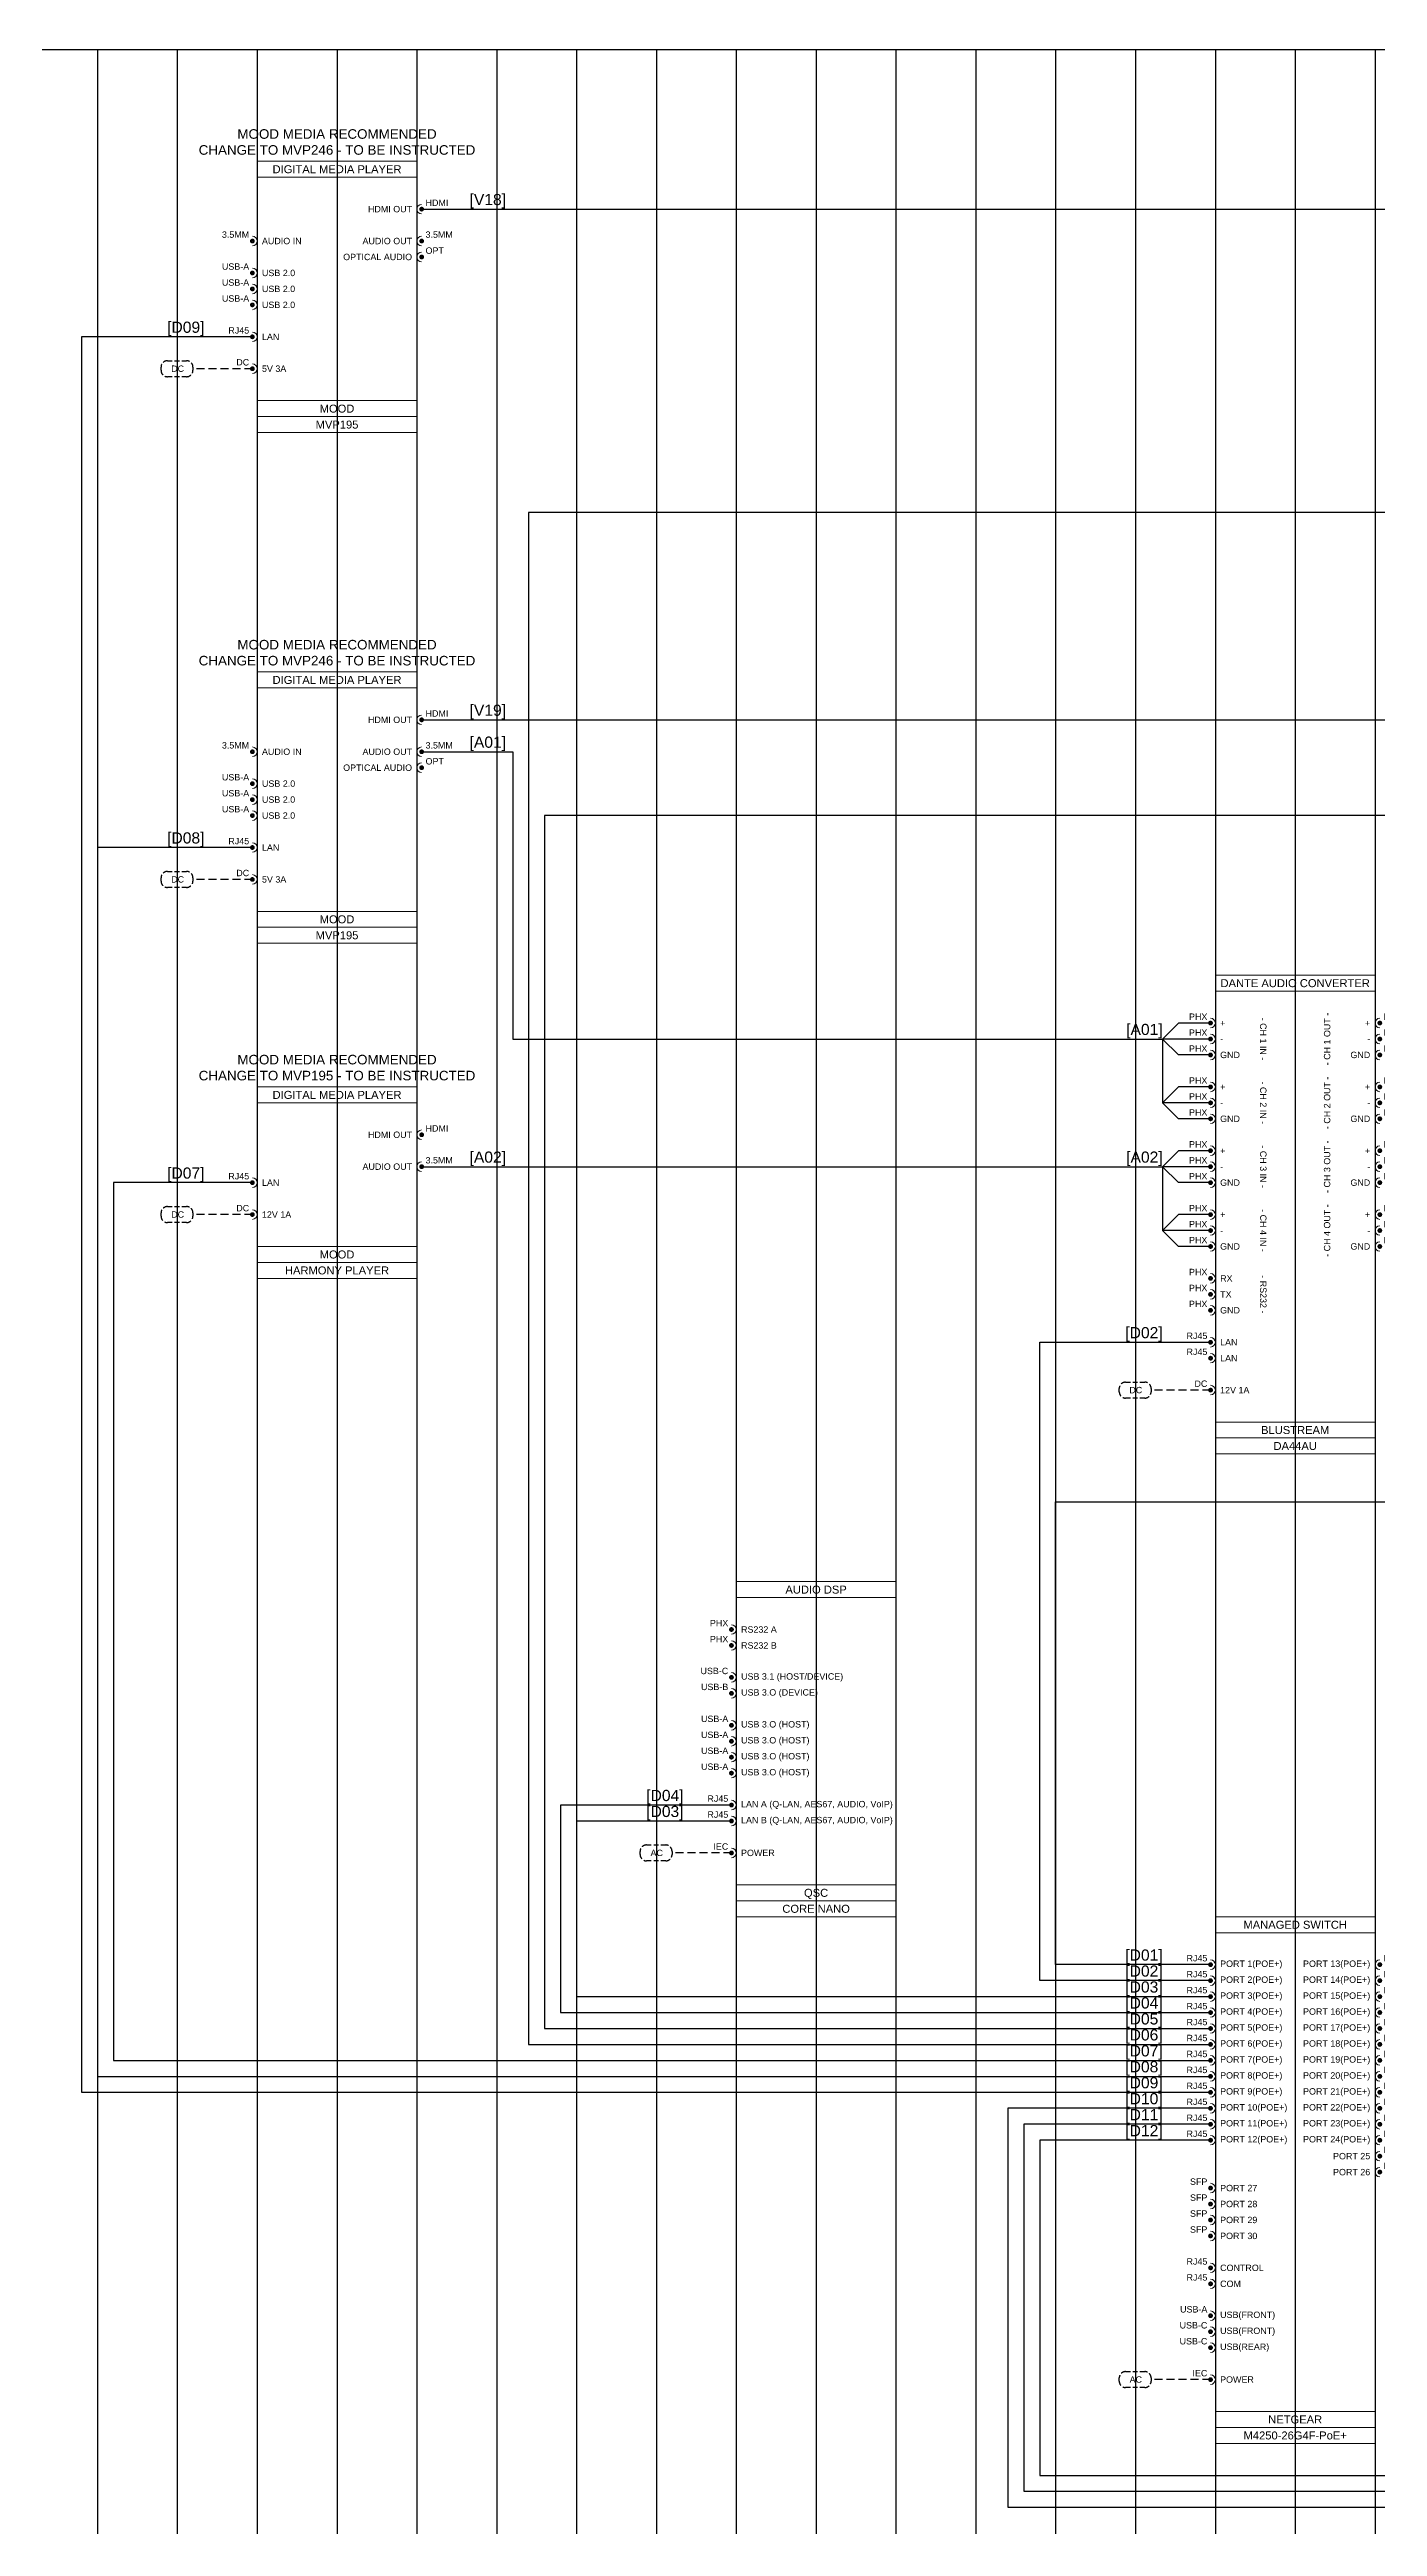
# Model space of a CAD drawing. Header units: millimetres. Extents: x -71336 to -35435, y -26189 to 22712.
# Drawn here: x -48435 to -48019, y -20617 to -19841 of the extents above; entities that cross this region are included whole.
import ezdxf
from ezdxf.enums import TextEntityAlignment as Align
from ezdxf.lldxf.tags import DXFTag

# ---------------------------------------------------------------- set-up
doc = ezdxf.new("R2010")
doc.units = ezdxf.units.MM
doc.linetypes.add('DASHED', pattern=[0.75, 0.5, -0.25])
for name, color, linetype in [('SC - 3 Core Flex', 7, 'DASHED'), ('SC - Cat - Green - Data', 84, 'Continuous'), ('SC - Cat - Green - Data - DANTE', 84, 'DANTE'), ('SC - Cat - Green - Data - DS', 84, 'DS'), ('SC - HDMI', 192, 'Continuous'), ('SC - Starquad', 4, 'Continuous'), ('SC - Text', 7, 'Continuous'), ('Text', 7, 'Continuous')]:
    doc.layers.add(name, color=color, linetype=linetype)
doc.layers.add('SC - Equipment', color=7, linetype='Continuous', lineweight=13)
doc.layers.add('SC - Xlines', color=252, linetype='Continuous', plot=False)
doc.styles.add('ARIAL', font='arial.ttf')
doc.styles.get("Standard").update_dxf_attribs({"font": 'arial.ttf', "height": 35})
tags = doc.linetypes.add('DANTE', pattern='A,3.745209,-0.071128,["DANTE",ARIAL,S=0.5,R=0,X=0,Y=-0.25],-2.454793,3.728871', length=10.000001).pattern_tags.tags
tags[6] = DXFTag(74, 10)
tags = doc.linetypes.add('DS', pattern='A,1.939444,-0.075392,["DS",ARIAL,S=0.5,R=0,X=0,Y=-0.25],-1.06308,1.922084', length=5).pattern_tags.tags
tags[6] = DXFTag(74, 10)

# ---------------------------------------------------------------- blocks, each defined once
blk = doc.blocks.new('QSC CORE NANO - SCHEMATIC')
at = {"layer": 'SC - Equipment'}
for p, q in [((-25, 0), (25, 0)), ((-25, -105), (-25, 0)), ((25, 0), (25, -105)), ((25, -5), (-25, -5)), ((25, -95), (-25, -95)), ((25, -95), (-25, -95)), ((25, -100), (-25, -100)), ((25, -100), (-25, -100)), ((25, -100), (-25, -100)), ((25, -105), (-25, -105))]:
    blk.add_line(p, q, dxfattribs=at)
at = {"layer": 'SC - Equipment', "const_width": 0.7}
for points in [[(-26.1, -15, 1), (-26.9, -15, 1)], [(-26.1, -20, 1), (-26.9, -20, 1)], [(-26.1, -30, 1), (-26.9, -30, 1)], [(-26.1, -35, 1), (-26.9, -35, 1)], [(-26.1, -45, 1), (-26.9, -45, 1)], [(-26.1, -50, 1), (-26.9, -50, 1)], [(-26.1, -55, 1), (-26.9, -55, 1)], [(-26.1, -60, 1), (-26.9, -60, 1)], [(-26.1, -70, 1), (-26.9, -70, 1)], [(-26.1, -75, 1), (-26.9, -75, 1)], [(-26.1, -85, 1), (-26.9, -85, 1)]]:
    blk.add_lwpolyline(points, format="xyb", close=True, dxfattribs=at)
at = {"layer": 'SC - Equipment'}
for centre in [(-26.5, -15), (-26.5, -20), (-26.5, -30), (-26.5, -35), (-26.5, -45), (-26.5, -50), (-26.5, -55), (-26.5, -60), (-26.5, -70), (-26.5, -75), (-26.5, -85)]:
    blk.add_arc(centre, 1.5, 270, 90, dxfattribs=at)
at = {"ltscale": 5}
for tag, p in [('DESCRIPTION', (0, -2.5)), ('MAKE', (0, -97.5)), ('MODEL', (0, -102.5))]:
    blk.add_attdef(tag, text='', height=2.5, dxfattribs=at).set_placement(p, align=Align.MIDDLE_CENTER)
at = {"ltscale": 5, "flags": 1}
for tag, p in [('ROOM_TYPE', (45, -5)), ('LOCATION', (45, -10)), ('RACK_EQUIPMENT_(Y/N)', (45, -15)), ('IP_(Y/N)', (45, -30)), ('AMP(@240V)', (45, -40)), ('POE(WATT)', (45, -35)), ('WATT', (45, -45)), ('WEIGHT(KG)', (45, -55)), ('BTU/H', (45, -50)), ('TRANSFORMER_TAPS', (45, -60))]:
    blk.add_attdef(tag, p, '', height=2.5, dxfattribs=at)
blk.add_attdef('BRACKET', text='', height=2.5, dxfattribs=at).set_placement((0, -92.5), align=Align.MIDDLE_CENTER)
at = {"layer": 'SC - Equipment', "ltscale": 5, "char_height": 2}
for s, insert, width, attachment_point in [('PHX', (-27.5, -13), 5.7736, 6), ('RS232 A', (-23.5, -15), 23.5, 4), ('PHX', (-27.5, -18), 5.7736, 6), ('RS232 B', (-23.5, -20), 23.5, 4), ('USB-C', (-27.5, -28), 5.7736, 6), ('USB 3.1 (HOST/DEVICE)', (-23.5, -30), 32.2205, 4), ('USB-B', (-27.5, -33), 5.7736, 6), ('USB 3.O (DEVICE)', (-23.5, -35), 32.2205, 4), ('USB-A', (-27.5, -43), 5.7736, 6), ('USB 3.O (HOST)', (-23.5, -45), 32.2205, 4), ('USB-A', (-27.5, -48), 5.7736, 6), ('USB-A', (-27.5, -53), 5.7736, 6), ('USB 3.O (HOST)', (-23.5, -50), 32.2205, 4), ('USB 3.O (HOST)', (-23.5, -55), 32.2205, 4), ('USB-A', (-27.5, -58), 5.7736, 6), ('USB 3.O (HOST)', (-23.5, -60), 32.2205, 4), ('RJ45', (-27.5, -68), 5.7736, 6), ('LAN A (Q-LAN, AES67, AUDIO, VoIP)', (-23.5, -70), 47.6216, 4), ('RJ45', (-27.5, -73), 5.7736, 6), ('LAN B (Q-LAN, AES67, AUDIO, VoIP)', (-23.5, -75), 58.4393, 4), ('IEC', (-27.5, -83), 5.7736, 6), ('POWER', (-23.5, -85), 23.5, 4)]:
    blk.add_mtext(s, dxfattribs=dict(at, insert=insert, width=width, attachment_point=attachment_point))
blk = doc.blocks.new('NETGEAR GSM4230P - SCHEMATIC')
at = {"layer": 'SC - Equipment'}
for p, q in [((-25, 0), (25, 0)), ((-25, -165), (-25, 0)), ((25, 0), (25, -165)), ((25, -5), (-25, -5)), ((25, -155), (-25, -155)), ((25, -155), (-25, -155)), ((25, -160), (-25, -160)), ((25, -160), (-25, -160)), ((25, -160), (-25, -160)), ((25, -165), (-25, -165))]:
    blk.add_line(p, q, dxfattribs=at)
at = {"layer": 'SC - Equipment', "const_width": 0.7}
for points in [[(-26.1, -15, 1), (-26.9, -15, 1)], [(26.1, -15, -1), (26.9, -15, -1)], [(-26.1, -20, 1), (-26.9, -20, 1)], [(26.1, -20, -1), (26.9, -20, -1)], [(-26.1, -25, 1), (-26.9, -25, 1)], [(-26.1, -30, 1), (-26.9, -30, 1)], [(26.1, -25, -1), (26.9, -25, -1)], [(26.1, -30, -1), (26.9, -30, -1)], [(-26.1, -35, 1), (-26.9, -35, 1)], [(26.1, -35, -1), (26.9, -35, -1)], [(-26.1, -40, 1), (-26.9, -40, 1)], [(-26.1, -45, 1), (-26.9, -45, 1)], [(26.1, -40, -1), (26.9, -40, -1)], [(26.1, -45, -1), (26.9, -45, -1)], [(-26.1, -50, 1), (-26.9, -50, 1)], [(-26.1, -55, 1), (-26.9, -55, 1)], [(26.1, -50, -1), (26.9, -50, -1)], [(26.1, -55, -1), (26.9, -55, -1)], [(-26.1, -60, 1), (-26.9, -60, 1)], [(26.1, -60, -1), (26.9, -60, -1)], [(-26.1, -65, 1), (-26.9, -65, 1)], [(-26.1, -70, 1), (-26.9, -70, 1)], [(26.1, -65, -1), (26.9, -65, -1)], [(26.1, -70, -1), (26.9, -70, -1)], [(26.1, -75, -1), (26.9, -75, -1)], [(-26.1, -85, 1), (-26.9, -85, 1)], [(26.1, -80, -1), (26.9, -80, -1)], [(-26.1, -90, 1), (-26.9, -90, 1)], [(-26.1, -95, 1), (-26.9, -95, 1)], [(-26.1, -100, 1), (-26.9, -100, 1)], [(-26.1, -110, 1), (-26.9, -110, 1)], [(-26.1, -115, 1), (-26.9, -115, 1)], [(-26.1, -125, 1), (-26.9, -125, 1)], [(-26.1, -130, 1), (-26.9, -130, 1)], [(-26.1, -135, 1), (-26.9, -135, 1)], [(-26.1, -145, 1), (-26.9, -145, 1)]]:
    blk.add_lwpolyline(points, format="xyb", close=True, dxfattribs=at)
at = {"layer": 'SC - Equipment'}
for centre, start, end in [((-26.5, -15), 270, 90), ((26.5, -15), 90, 270), ((-26.5, -20), 270, 90), ((26.5, -20), 90, 270), ((-26.5, -25), 270, 90), ((-26.5, -30), 270, 90), ((26.5, -25), 90, 270), ((26.5, -30), 90, 270), ((-26.5, -35), 270, 90), ((-26.5, -40), 270, 90), ((26.5, -35), 90, 270), ((26.5, -40), 90, 270), ((-26.5, -45), 270, 90), ((26.5, -45), 90, 270), ((-26.5, -50), 270, 90), ((-26.5, -55), 270, 90), ((26.5, -50), 90, 270), ((26.5, -55), 90, 270), ((-26.5, -60), 270, 90), ((26.5, -60), 90, 270), ((-26.5, -65), 270, 90), ((-26.5, -70), 270, 90), ((26.5, -65), 90, 270), ((26.5, -70), 90, 270), ((26.5, -75), 90, 270), ((-26.5, -85), 270, 90), ((26.5, -80), 90, 270), ((-26.5, -90), 270, 90), ((-26.5, -95), 270, 90), ((-26.5, -100), 270, 90), ((-26.5, -110), 270, 90), ((-26.5, -115), 270, 90), ((-26.5, -125), 270, 90), ((-26.5, -130), 270, 90), ((-26.5, -135), 270, 90), ((-26.5, -145), 270, 90)]:
    blk.add_arc(centre, 1.5, start, end, dxfattribs=at)
at = {"ltscale": 5}
for tag, p in [('DESCRIPTION', (0, -2.5)), ('MODEL', (0, -162.5)), ('MAKE', (0, -157.5))]:
    blk.add_attdef(tag, text='', height=2.5, dxfattribs=at).set_placement(p, align=Align.MIDDLE_CENTER)
at = {"ltscale": 5, "flags": 1}
for tag, p in [('ROOM_TYPE', (45, -5)), ('LOCATION', (45, -10)), ('RACK_EQUIPMENT_(Y/N)', (45, -15)), ('IP_(Y/N)', (45, -30)), ('AMP(@240V)', (45, -40)), ('POE(WATT)', (45, -35)), ('WATT', (45, -45)), ('WEIGHT(KG)', (45, -55)), ('BTU/H', (45, -50)), ('TRANSFORMER_TAPS', (45, -60))]:
    blk.add_attdef(tag, p, '', height=2.5, dxfattribs=at)
blk.add_attdef('BRACKET', text='', height=2.5, dxfattribs=at).set_placement((0, -152.5), align=Align.MIDDLE_CENTER)
at = {"layer": 'SC - Equipment', "ltscale": 5, "char_height": 2}
for s, insert, width, attachment_point in [('RJ45', (-27.5, -13), 5.7736, 6), ('PORT 1(POE+)', (-23.5, -15), 23.5, 4), ('PORT 13(POE+)', (23.5, -15), 23.5, 6), ('RJ45', (27.72, -13), 7.1748, 4), ('RJ45', (-27.5, -18), 5.7736, 6), ('RJ45', (-27.5, -23), 5.7736, 6), ('PORT 2(POE+)', (-23.5, -20), 23.5, 4), ('PORT 14(POE+)', (23.5, -20), 23.5, 6), ('RJ45', (27.72, -18), 7.1748, 4), ('RJ45', (27.72, -23), 7.1748, 4), ('RJ45', (-27.5, -28), 5.7736, 6), ('PORT 3(POE+)', (-23.5, -25), 23.5, 4), ('PORT 4(POE+)', (-23.5, -30), 23.5, 4), ('PORT 15(POE+)', (23.5, -25), 23.5, 6), ('PORT 16(POE+)', (23.5, -30), 23.5, 6), ('RJ45', (27.72, -28), 7.1748, 4), ('RJ45', (-27.5, -33), 5.7736, 6), ('RJ45', (-27.5, -38), 5.7736, 6), ('PORT 5(POE+)', (-23.5, -35), 23.5, 4), ('PORT 6(POE+)', (-23.5, -40), 23.5, 4), ('PORT 17(POE+)', (23.5, -35), 23.5, 6), ('PORT 18(POE+)', (23.5, -40), 23.5, 6), ('RJ45', (27.72, -33), 7.1748, 4), ('RJ45', (27.72, -38), 7.1748, 4), ('RJ45', (-27.5, -43), 5.7736, 6), ('PORT 7(POE+)', (-23.5, -45), 23.5, 4), ('PORT 19(POE+)', (23.5, -45), 23.5, 6), ('RJ45', (27.72, -43), 7.1748, 4), ('RJ45', (-27.5, -48), 5.7736, 6), ('RJ45', (-27.5, -53), 5.7736, 6), ('PORT 8(POE+)', (-23.5, -50), 23.5, 4), ('PORT 9(POE+)', (-23.5, -55), 23.5, 4), ('PORT 20(POE+)', (23.5, -50), 23.5, 6), ('PORT 21(POE+)', (23.5, -55), 23.5, 6), ('RJ45', (27.72, -48), 7.1748, 4), ('RJ45', (27.72, -53), 7.1748, 4), ('RJ45', (-27.5, -58), 5.7736, 6), ('RJ45', (-27.5, -63), 5.7736, 6), ('PORT 10(POE+)', (-23.5, -60), 23.5, 4), ('PORT 22(POE+)', (23.5, -60), 23.5, 6), ('RJ45', (27.72, -58), 7.1748, 4), ('RJ45', (27.72, -63), 7.1748, 4), ('RJ45', (-27.5, -68), 5.7736, 6), ('PORT 11(POE+)', (-23.5, -65), 23.5, 4), ('PORT 12(POE+)', (-23.5, -70), 23.5, 4), ('PORT 23(POE+)', (23.5, -65), 23.5, 6), ('PORT 24(POE+)', (23.5, -70), 23.5, 6), ('RJ45', (27.72, -68), 7.1748, 4), ('PORT 25', (23.5, -75), 23.5, 6), ('RJ45', (27.72, -73), 7.1748, 4), ('RJ45', (27.72, -78), 7.1748, 4), ('SFP', (-27.5, -83), 5.7736, 6), ('PORT 27', (-23.5, -85), 23.5, 4), ('PORT 26', (23.5, -80), 23.5, 6), ('SFP', (-27.5, -88), 5.7736, 6), ('SFP', (-27.5, -93), 5.7736, 6), ('PORT 28', (-23.5, -90), 23.5, 4), ('SFP', (-27.5, -98), 5.7736, 6), ('PORT 29', (-23.5, -95), 23.5, 4), ('PORT 30', (-23.5, -100), 23.5, 4), ('RJ45', (-27.5, -108), 5.7736, 6), ('RJ45', (-27.5, -113), 5.7736, 6), ('CONTROL', (-23.5, -110), 23.5, 4), ('COM', (-23.5, -115), 23.5, 4), ('USB-A', (-27.5, -123), 5.7736, 6), ('USB(FRONT)', (-23.5, -125), 23.5, 4), ('USB-C', (-27.5, -128), 5.7736, 6), ('USB(FRONT)', (-23.5, -130), 23.5, 4), ('USB-C', (-27.5, -133), 5.7736, 6), ('USB(REAR)', (-23.5, -135), 23.5, 4), ('IEC', (-27.5, -143), 5.7736, 6), ('POWER', (-23.5, -145), 23.5, 4)]:
    blk.add_mtext(s, dxfattribs=dict(at, insert=insert, width=width, attachment_point=attachment_point))
blk = doc.blocks.new('BLUSTREAM DA44AU - SCHEMATIC')
at = {"layer": 'SC - Equipment'}
for p, q in [((-25, 0), (25, 0)), ((-25, -150), (-25, 0)), ((25, 0), (25, -150)), ((25, -5), (-25, -5)), ((25, -140), (-25, -140)), ((25, -140), (-25, -140)), ((25, -145), (-25, -145)), ((25, -145), (-25, -145)), ((25, -145), (-25, -145)), ((25, -150), (-25, -150))]:
    blk.add_line(p, q, dxfattribs=at)
at = {"layer": 'SC - Equipment', "const_width": 0.7}
for points in [[(-26.1, -15, 1), (-26.9, -15, 1)], [(26.1, -15, -1), (26.9, -15, -1)], [(-26.1, -20, 1), (-26.9, -20, 1)], [(26.1, -20, -1), (26.9, -20, -1)], [(-26.1, -25, 1), (-26.9, -25, 1)], [(26.1, -25, -1), (26.9, -25, -1)], [(-26.1, -35, 1), (-26.9, -35, 1)], [(26.1, -35, -1), (26.9, -35, -1)], [(-26.1, -40, 1), (-26.9, -40, 1)], [(-26.1, -45, 1), (-26.9, -45, 1)], [(26.1, -40, -1), (26.9, -40, -1)], [(26.1, -45, -1), (26.9, -45, -1)], [(-26.1, -55, 1), (-26.9, -55, 1)], [(26.1, -55, -1), (26.9, -55, -1)], [(-26.1, -60, 1), (-26.9, -60, 1)], [(26.1, -60, -1), (26.9, -60, -1)], [(-26.1, -65, 1), (-26.9, -65, 1)], [(26.1, -65, -1), (26.9, -65, -1)], [(-26.1, -75, 1), (-26.9, -75, 1)], [(26.1, -75, -1), (26.9, -75, -1)], [(-26.1, -80, 1), (-26.9, -80, 1)], [(-26.1, -85, 1), (-26.9, -85, 1)], [(26.1, -80, -1), (26.9, -80, -1)], [(26.1, -85, -1), (26.9, -85, -1)], [(-26.1, -95, 1), (-26.9, -95, 1)], [(-26.1, -100, 1), (-26.9, -100, 1)], [(-26.1, -105, 1), (-26.9, -105, 1)], [(-26.1, -115, 1), (-26.9, -115, 1)], [(-26.1, -120, 1), (-26.9, -120, 1)], [(-26.1, -130, 1), (-26.9, -130, 1)]]:
    blk.add_lwpolyline(points, format="xyb", close=True, dxfattribs=at)
at = {"layer": 'SC - Equipment'}
for centre, start, end in [((-26.5, -15), 270, 90), ((26.5, -15), 90, 270), ((-26.5, -20), 270, 90), ((26.5, -20), 90, 270), ((-26.5, -25), 270, 90), ((26.5, -25), 90, 270), ((-26.5, -35), 270, 90), ((-26.5, -40), 270, 90), ((26.5, -35), 90, 270), ((26.5, -40), 90, 270), ((-26.5, -45), 270, 90), ((26.5, -45), 90, 270), ((-26.5, -55), 270, 90), ((26.5, -55), 90, 270), ((-26.5, -60), 270, 90), ((26.5, -60), 90, 270), ((-26.5, -65), 270, 90), ((26.5, -65), 90, 270), ((-26.5, -75), 270, 90), ((26.5, -75), 90, 270), ((-26.5, -80), 270, 90), ((-26.5, -85), 270, 90), ((26.5, -80), 90, 270), ((26.5, -85), 90, 270), ((-26.5, -95), 270, 90), ((-26.5, -100), 270, 90), ((-26.5, -105), 270, 90), ((-26.5, -115), 270, 90), ((-26.5, -120), 270, 90), ((-26.5, -130), 270, 90)]:
    blk.add_arc(centre, 1.5, start, end, dxfattribs=at)
at = {"ltscale": 5}
for tag, p in [('DESCRIPTION', (0, -2.5)), ('MODEL', (0, -147.5)), ('MAKE', (0, -142.5))]:
    blk.add_attdef(tag, text='', height=2.5, dxfattribs=at).set_placement(p, align=Align.MIDDLE_CENTER)
at = {"ltscale": 5, "flags": 1}
for tag, p in [('ROOM_TYPE', (45, -5)), ('LOCATION', (45, -10)), ('RACK_EQUIPMENT_(Y/N)', (45, -15)), ('IP_(Y/N)', (45, -30)), ('AMP(@240V)', (45, -40)), ('POE(WATT)', (45, -35)), ('WATT', (45, -45)), ('WEIGHT(KG)', (45, -55)), ('BTU/H', (45, -50)), ('TRANSFORMER_TAPS', (45, -60))]:
    blk.add_attdef(tag, p, '', height=2.5, dxfattribs=at)
blk.add_attdef('BRACKET', text='', height=2.5, dxfattribs=at).set_placement((0, -137.5), align=Align.MIDDLE_CENTER)
at = {"layer": 'SC - Equipment', "ltscale": 5, "char_height": 2}
for s, insert, width, attachment_point in [('PHX', (-27.5, -13), 5.7736, 6), ('+', (-23.5, -15), 23.5, 4), ('+', (23.5, -15), 23.5, 6), ('PHX', (27.72, -13), 7.1748, 4), ('PHX', (-27.5, -18), 5.7736, 6), ('PHX', (-27.5, -23), 5.7736, 6), ('-', (-23.5, -20), 23.5, 4), ('-', (23.5, -20), 23.5, 6), ('PHX', (27.72, -18), 7.1748, 4), ('PHX', (27.72, -23), 7.1748, 4), ('GND', (-23.5, -25), 23.5, 4), ('GND', (23.5, -25), 23.5, 6), ('PHX', (-27.5, -33), 5.7736, 6), ('PHX', (-27.5, -38), 5.7736, 6), ('+', (-23.5, -35), 23.5, 4), ('+', (23.5, -35), 23.5, 6), ('PHX', (27.72, -33), 7.1748, 4), ('PHX', (27.72, -38), 7.1748, 4), ('PHX', (-27.5, -43), 5.7736, 6), ('-', (-23.5, -40), 23.5, 4), ('GND', (-23.5, -45), 23.5, 4), ('GND', (23.5, -45), 23.5, 6), ('-', (23.5, -40), 23.5, 6), ('PHX', (27.72, -43), 7.1748, 4), ('PHX', (-27.5, -53), 5.7736, 6), ('PHX', (27.72, -53), 7.1748, 4), ('PHX', (-27.5, -58), 5.7736, 6), ('PHX', (-27.5, -63), 5.7736, 6), ('-', (-23.5, -60), 23.5, 4), ('+', (-23.5, -55), 23.5, 4), ('+', (23.5, -55), 23.5, 6), ('-', (23.5, -60), 23.5, 6), ('PHX', (27.72, -58), 7.1748, 4), ('PHX', (27.72, -63), 7.1748, 4), ('GND', (-23.5, -65), 23.5, 4), ('GND', (23.5, -65), 23.5, 6), ('PHX', (-27.5, -73), 5.7736, 6), ('PHX', (-27.5, -78), 5.7736, 6), ('+', (-23.5, -75), 23.5, 4), ('+', (23.5, -75), 23.5, 6), ('PHX', (27.72, -73), 7.1748, 4), ('PHX', (27.72, -78), 7.1748, 4), ('PHX', (-27.5, -83), 5.7736, 6), ('-', (-23.5, -80), 23.5, 4), ('GND', (-23.5, -85), 23.5, 4), ('GND', (23.5, -85), 23.5, 6), ('-', (23.5, -80), 23.5, 6), ('PHX', (27.72, -83), 7.1748, 4), ('PHX', (-27.5, -93), 5.7736, 6), ('PHX', (-27.5, -98), 5.7736, 6), ('TX', (-23.5, -100), 23.5, 4), ('RX', (-23.5, -95), 23.5, 4), ('PHX', (-27.5, -103), 5.7736, 6), ('GND', (-23.5, -105), 23.5, 4), ('RJ45', (-27.5, -113), 5.7736, 6), ('LAN', (-23.5, -115), 47.6216, 4), ('RJ45', (-27.5, -118), 5.7736, 6), ('LAN', (-23.5, -120), 47.6216, 4), ('DC', (-27.5, -128), 5.7736, 6), ('12V 1A', (-23.5, -130), 23.5, 4)]:
    blk.add_mtext(s, dxfattribs=dict(at, insert=insert, width=width, attachment_point=attachment_point))
at = {"layer": 'SC - Equipment', "ltscale": 5, "char_height": 2, "attachment_point": 5}
for s, insert, width, rotation in [('- CH 1 IN -', (-10, -19.99), 15.9114, 270), ('- CH 1 OUT -', (10, -20), 24.8632, 90), ('- CH 2 IN -', (-10, -39.99), 15.9114, 270), ('- CH 2 OUT -', (10, -40), 24.8632, 90), ('- CH 3 IN -', (-10, -59.99), 15.9114, 270), ('- CH 3 OUT -', (10, -60), 24.8632, 90), ('- CH 4 IN -', (-10, -79.99), 15.9114, 270), ('- CH 4 OUT -', (10, -80), 24.8632, 90), ('- RS232 -', (-10, -99.99), 15.9114, 270)]:
    blk.add_mtext(s, dxfattribs=dict(at, insert=insert, width=width, rotation=rotation))
blk = doc.blocks.new('MOOD MVP195 - SCHEMATIC')
at = {"layer": 'SC - Equipment'}
for p, q in [((-25, 0), (25, 0)), ((-25, -85), (-25, 0)), ((25, 0), (25, -85)), ((25, -5), (-25, -5)), ((25, -75), (-25, -75)), ((25, -75), (-25, -75)), ((25, -80), (-25, -80)), ((25, -80), (-25, -80)), ((25, -80), (-25, -80)), ((25, -85), (-25, -85))]:
    blk.add_line(p, q, dxfattribs=at)
at = {"layer": 'SC - Equipment', "const_width": 0.7}
for points in [[(26.1, -15, -1), (26.9, -15, -1)], [(-26.1, -25, 1), (-26.9, -25, 1)], [(26.1, -25, -1), (26.9, -25, -1)], [(26.1, -30, -1), (26.9, -30, -1)], [(-26.1, -35, 1), (-26.9, -35, 1)], [(-26.1, -40, 1), (-26.9, -40, 1)], [(-26.1, -45, 1), (-26.9, -45, 1)], [(-26.1, -55, 1), (-26.9, -55, 1)], [(-26.1, -65, 1), (-26.9, -65, 1)]]:
    blk.add_lwpolyline(points, format="xyb", close=True, dxfattribs=at)
at = {"layer": 'SC - Equipment'}
for centre, start, end in [((26.5, -15), 90, 270), ((-26.5, -25), 270, 90), ((26.5, -25), 90, 270), ((26.5, -30), 90, 270), ((-26.5, -35), 270, 90), ((-26.5, -40), 270, 90), ((-26.5, -45), 270, 90), ((-26.5, -55), 270, 90), ((-26.5, -65), 270, 90)]:
    blk.add_arc(centre, 1.5, start, end, dxfattribs=at)
at = {"ltscale": 5}
for tag, p in [('DESCRIPTION', (0, -2.5)), ('MAKE', (0, -77.5)), ('MODEL', (0, -82.5))]:
    blk.add_attdef(tag, text='', height=2.5, dxfattribs=at).set_placement(p, align=Align.MIDDLE_CENTER)
at = {"ltscale": 5, "flags": 1}
for tag, p in [('ROOM_TYPE', (45, -5)), ('LOCATION', (45, -10)), ('RACK_EQUIPMENT_(Y/N)', (45, -15)), ('IP_(Y/N)', (45, -30)), ('AMP(@240V)', (45, -40)), ('POE(WATT)', (45, -35)), ('WATT', (45, -45)), ('WEIGHT(KG)', (45, -55)), ('BTU/H', (45, -50)), ('TRANSFORMER_TAPS', (45, -60))]:
    blk.add_attdef(tag, p, '', height=2.5, dxfattribs=at)
blk.add_attdef('BRACKET', text='', height=2.5, dxfattribs=at).set_placement((0, -72.5), align=Align.MIDDLE_CENTER)
at = {"layer": 'SC - Equipment', "ltscale": 5, "char_height": 2}
for s, insert, width, attachment_point in [('HDMI OUT', (23.5, -15), 23.5, 6), ('HDMI', (27.72, -13), 7.1748, 4), ('3.5MM', (-27.5, -23), 5.7736, 6), ('3.5MM', (27.72, -23), 7.1748, 4), ('AUDIO IN', (-23.5, -25), 23.5, 4), ('OPTICAL AUDIO ', (23.5, -30), 23.5, 6), ('AUDIO OUT', (23.5, -25), 23.5, 6), ('OPT', (27.72, -28), 7.1748, 4), ('USB-A', (-27.5, -33), 5.7736, 6), ('USB-A', (-27.5, -38), 5.7736, 6), ('USB 2.0', (-23.5, -35), 23.5, 4), ('USB-A', (-27.5, -43), 5.7736, 6), ('USB 2.0', (-23.5, -40), 23.5, 4), ('USB 2.0', (-23.5, -45), 23.5, 4), ('RJ45', (-27.5, -53), 5.7736, 6), ('LAN', (-23.5, -55), 23.5, 4), ('DC', (-27.5, -63), 5.7736, 6), ('5V 3A', (-23.5, -65), 23.5, 4)]:
    blk.add_mtext(s, dxfattribs=dict(at, insert=insert, width=width, attachment_point=attachment_point))
blk = doc.blocks.new('MOOD MEDIA AUDIO PLAYER - SCHEMATIC')
at = {"layer": 'SC - Equipment'}
for p, q in [((-25, 0), (25, 0)), ((-25, -60), (-25, 0)), ((25, 0), (25, -60)), ((25, -5), (-25, -5)), ((25, -50), (-25, -50)), ((25, -50), (-25, -50)), ((25, -55), (-25, -55)), ((25, -55), (-25, -55)), ((25, -55), (-25, -55)), ((25, -60), (-25, -60))]:
    blk.add_line(p, q, dxfattribs=at)
at = {"layer": 'SC - Equipment', "const_width": 0.7}
for points in [[(26.1, -15, -1), (26.9, -15, -1)], [(-26.1, -30, 1), (-26.9, -30, 1)], [(26.1, -25, -1), (26.9, -25, -1)], [(-26.1, -40, 1), (-26.9, -40, 1)]]:
    blk.add_lwpolyline(points, format="xyb", close=True, dxfattribs=at)
at = {"layer": 'SC - Equipment'}
for centre, start, end in [((26.5, -15), 90, 270), ((-26.5, -30), 270, 90), ((26.5, -25), 90, 270), ((-26.5, -40), 270, 90)]:
    blk.add_arc(centre, 1.5, start, end, dxfattribs=at)
at = {"ltscale": 5}
for tag, p in [('DESCRIPTION', (0, -2.5)), ('MAKE', (0, -52.5)), ('MODEL', (0, -57.5))]:
    blk.add_attdef(tag, text='', height=2.5, dxfattribs=at).set_placement(p, align=Align.MIDDLE_CENTER)
at = {"ltscale": 5, "flags": 1}
for tag, p in [('ROOM_TYPE', (45, -5)), ('LOCATION', (45, -10)), ('RACK_EQUIPMENT_(Y/N)', (45, -15)), ('IP_(Y/N)', (45, -30)), ('AMP(@240V)', (45, -40)), ('POE(WATT)', (45, -35)), ('WATT', (45, -45)), ('WEIGHT(KG)', (45, -55)), ('BTU/H', (45, -50)), ('TRANSFORMER_TAPS', (45, -60))]:
    blk.add_attdef(tag, p, '', height=2.5, dxfattribs=at)
blk.add_attdef('BRACKET', text='', height=2.5, dxfattribs=at).set_placement((0, -47.5), align=Align.MIDDLE_CENTER)
at = {"layer": 'SC - Equipment', "ltscale": 5, "char_height": 2}
for s, insert, width, attachment_point in [('HDMI OUT', (23.5, -15), 23.5, 6), ('HDMI', (27.72, -13), 7.1748, 4), ('3.5MM', (27.72, -23), 7.1748, 4), ('RJ45', (-27.5, -28), 5.7736, 6), ('LAN', (-23.5, -30), 23.5, 4), ('AUDIO OUT', (23.5, -25), 23.5, 6), ('DC', (-27.5, -38), 5.7736, 6), ('12V 1A', (-23.5, -40), 23.5, 4)]:
    blk.add_mtext(s, dxfattribs=dict(at, insert=insert, width=width, attachment_point=attachment_point))

msp = doc.modelspace()

# ---------------------------------------------------------------- linework, layer by layer
at = {"layer": 'SC - 3 Core Flex', "ltscale": 3}
for points in [[(-48398.252, -19938.321), (-48392.252, -19938.321, -0.4142136), (-48390.252, -19940.321), (-48390.252, -19941.321, -0.4142136), (-48392.252, -19943.321), (-48398.252, -19943.321, -0.4142136), (-48400.252, -19941.321), (-48400.252, -19940.321, -0.4142136)], [(-48398.252, -20098.321), (-48392.252, -20098.321, -0.4142136), (-48390.252, -20100.321), (-48390.252, -20101.321, -0.4142136), (-48392.252, -20103.321), (-48398.252, -20103.321, -0.4142136), (-48400.252, -20101.321), (-48400.252, -20100.321, -0.4142136)], [(-48398.252, -20203.321), (-48392.252, -20203.321, -0.4142136), (-48390.252, -20205.321), (-48390.252, -20206.321, -0.4142136), (-48392.252, -20208.321), (-48398.252, -20208.321, -0.4142136), (-48400.252, -20206.321), (-48400.252, -20205.321, -0.4142136)], [(-48098.252, -20258.321), (-48092.252, -20258.321, -0.4142136), (-48090.252, -20260.321), (-48090.252, -20261.321, -0.4142136), (-48092.252, -20263.321), (-48098.252, -20263.321, -0.4142136), (-48100.252, -20261.321), (-48100.252, -20260.321, -0.4142136)], [(-48248.252, -20403.321), (-48242.252, -20403.321, -0.4142136), (-48240.252, -20405.321), (-48240.252, -20406.321, -0.4142136), (-48242.252, -20408.321), (-48248.252, -20408.321, -0.4142136), (-48250.252, -20406.321), (-48250.252, -20405.321, -0.4142136)], [(-48098.252, -20568.321), (-48092.252, -20568.321, -0.4142136), (-48090.252, -20570.321), (-48090.252, -20571.321, -0.4142136), (-48092.252, -20573.321), (-48098.252, -20573.321, -0.4142136), (-48100.252, -20571.321), (-48100.252, -20570.321, -0.4142136)]]:
    msp.add_lwpolyline(points, format="xyb", close=True, dxfattribs=at)
at = {"layer": 'SC - 3 Core Flex', "ltscale": 5}
for points in [[(-48371.654, -19940.821), (-48390.252, -19940.821)], [(-48371.654, -20100.821), (-48390.252, -20100.821)], [(-48371.654, -20205.821), (-48390.252, -20205.821)], [(-48071.654, -20260.821), (-48090.252, -20260.821)], [(-48221.654, -20405.821), (-48240.252, -20405.821)], [(-48071.654, -20570.821), (-48090.252, -20570.821)]]:
    msp.add_lwpolyline(points, dxfattribs=at)
at = {"layer": 'SC - Cat - Green - Data', "ltscale": 5}
for points in [[(-47921.654, -19985.821), (-48285.154, -19985.821), (-48285.154, -20465.821), (-48071.654, -20465.821)], [(-47921.654, -20080.821), (-48280.154, -20080.821), (-48280.154, -20460.821), (-48071.654, -20460.821)], [(-48071.654, -20440.821), (-48120.154, -20440.821), (-48120.154, -20295.821), (-47970.154, -20295.821), (-47970.154, -20245.821), (-47921.654, -20245.821)], [(-48071.654, -20485.821), (-48135.154, -20485.821), (-48135.154, -20610.821), (-47597.654, -20610.821)], [(-48071.654, -20490.821), (-48130.154, -20490.821), (-48130.154, -20605.821), (-47597.654, -20605.821)], [(-48071.654, -20495.821), (-48125.154, -20495.821), (-48125.154, -20600.821), (-47597.654, -20600.821)]]:
    msp.add_lwpolyline(points, dxfattribs=at)
at = {"layer": 'SC - Cat - Green - Data - DANTE', "ltscale": 5}
for points in [[(-48071.654, -20445.821), (-48125.154, -20445.821), (-48125.154, -20245.821), (-48071.654, -20245.821)], [(-48221.654, -20390.821), (-48275.154, -20390.821), (-48275.154, -20455.821), (-48071.654, -20455.821)], [(-48221.654, -20395.821), (-48270.154, -20395.821), (-48270.154, -20450.821), (-48071.654, -20450.821)]]:
    msp.add_lwpolyline(points, dxfattribs=at)
at = {"layer": 'SC - Cat - Green - Data - DS', "ltscale": 5}
for points in [[(-48371.654, -19930.821), (-48425.154, -19930.821), (-48425.154, -20480.821), (-48071.654, -20480.821)], [(-48371.654, -20090.821), (-48420.154, -20090.821), (-48420.154, -20475.821), (-48071.654, -20475.821)], [(-48371.654, -20195.821), (-48415.154, -20195.821), (-48415.154, -20470.821), (-48071.654, -20470.821)]]:
    msp.add_lwpolyline(points, dxfattribs=at)
at = {"layer": 'SC - HDMI', "ltscale": 5}
for points in [[(-48318.654, -19890.821), (-47921.654, -19890.821)], [(-48318.654, -20050.821), (-47921.654, -20050.821)]]:
    msp.add_lwpolyline(points, dxfattribs=at)
at = {"layer": 'SC - Starquad', "ltscale": 5}
for points in [[(-48318.654, -20060.821), (-48290.154, -20060.821), (-48290.154, -20150.821), (-48086.654, -20150.821), (-48086.654, -20170.821)], [(-48318.654, -20190.821), (-48086.654, -20190.821), (-48086.654, -20210.821)]]:
    msp.add_lwpolyline(points, dxfattribs=at)
at = {"layer": 'SC - Starquad', "color": 1, "ltscale": 5}
for points in [[(-48071.654, -20145.821), (-48081.654, -20145.821), (-48086.654, -20150.821)], [(-48071.654, -20185.821), (-48081.654, -20185.821), (-48086.654, -20190.821)]]:
    msp.add_lwpolyline(points, dxfattribs=at)
at = {"layer": 'SC - Starquad', "color": 250, "ltscale": 5}
for points in [[(-48071.654, -20150.821), (-48086.654, -20150.821)], [(-48071.654, -20155.821), (-48081.654, -20155.821), (-48086.654, -20150.821)], [(-48071.654, -20175.821), (-48081.654, -20175.821), (-48086.654, -20170.821)], [(-48071.654, -20170.821), (-48086.654, -20170.821)], [(-48071.654, -20190.821), (-48086.654, -20190.821)], [(-48071.654, -20195.821), (-48081.654, -20195.821), (-48086.654, -20190.821)], [(-48071.654, -20215.821), (-48081.654, -20215.821), (-48086.654, -20210.821)], [(-48071.654, -20210.821), (-48086.654, -20210.821)]]:
    msp.add_lwpolyline(points, dxfattribs=at)
at = {"layer": 'SC - Starquad', "color": 7, "ltscale": 5}
for points in [[(-48071.654, -20165.821), (-48081.654, -20165.821), (-48086.654, -20170.821)], [(-48071.654, -20205.821), (-48081.654, -20205.821), (-48086.654, -20210.821)]]:
    msp.add_lwpolyline(points, dxfattribs=at)
at = {"layer": 'SC - Xlines', "ltscale": 5, "transparency": 33554687}
msp.add_lwpolyline([(-48645.154, -19840.818), (-47445.154, -19840.825), (-47445.154, -20779.725), (-48645.154, -20779.718)], close=True, dxfattribs=at)
at = {"layer": 'SC - Xlines', "color": 250, "ltscale": 5}
for points in [[(-48420.154, -19840.821), (-48420.154, -20779.719)], [(-48370.154, -19840.821), (-48370.154, -20779.719)], [(-48320.154, -19840.821), (-48320.154, -20779.719)], [(-48270.154, -19840.821), (-48270.154, -20779.719)], [(-48220.154, -19840.821), (-48220.154, -20779.719)], [(-48170.154, -19840.821), (-48170.154, -20779.719)], [(-48120.154, -19840.821), (-48120.154, -20779.719)], [(-48070.154, -19840.821), (-48070.154, -20779.719)], [(-48020.154, -19840.821), (-48020.154, -20779.719)]]:
    msp.add_lwpolyline(points, dxfattribs=at)
at = {"layer": 'SC - Xlines', "ltscale": 5}
for points in [[(-48395.154, -19840.821), (-48395.154, -20779.719)], [(-48345.154, -19840.821), (-48345.154, -20779.719)], [(-48295.154, -19840.821), (-48295.154, -20779.719)], [(-48245.154, -19840.821), (-48245.154, -20779.719)], [(-48195.154, -19840.821), (-48195.154, -20779.719)], [(-48145.154, -19840.821), (-48145.154, -20779.719)], [(-48095.154, -19840.821), (-48095.154, -20779.719)], [(-48045.154, -19840.821), (-48045.154, -20779.719)]]:
    msp.add_lwpolyline(points, dxfattribs=at)

# ---------------------------------------------------------------- block references
at = {"ltscale": 5}
for name, p, values in [('MOOD MVP195 - SCHEMATIC', (-48345.154, -19875.821), {'DESCRIPTION': 'DIGITAL MEDIA PLAYER', 'MAKE': 'MOOD', 'MODEL': 'MVP195'}), ('MOOD MVP195 - SCHEMATIC', (-48345.154, -20035.821), {'DESCRIPTION': 'DIGITAL MEDIA PLAYER', 'MAKE': 'MOOD', 'MODEL': 'MVP195'}), ('BLUSTREAM DA44AU - SCHEMATIC', (-48045.154, -20130.821), {'DESCRIPTION': 'DANTE AUDIO CONVERTER', 'MAKE': 'BLUSTREAM', 'MODEL': 'DA44AU'}), ('MOOD MEDIA AUDIO PLAYER - SCHEMATIC', (-48345.154, -20165.821), {'DESCRIPTION': 'DIGITAL MEDIA PLAYER', 'MAKE': 'MOOD', 'MODEL': 'HARMONY PLAYER'}), ('QSC CORE NANO - SCHEMATIC', (-48195.154, -20320.821), {'DESCRIPTION': 'AUDIO DSP', 'MAKE': 'QSC', 'MODEL': 'CORE NANO'}), ('NETGEAR GSM4230P - SCHEMATIC', (-48045.154, -20425.821), {'DESCRIPTION': 'MANAGED SWITCH', 'MAKE': 'NETGEAR', 'MODEL': 'M4250-26G4F-PoE+'})]:
    msp.add_blockref(name, p, dxfattribs=at).add_auto_attribs(values)

# ---------------------------------------------------------------- texts
at = {"layer": 'SC - Text', "color": 6, "char_height": 3, "width": 134.02561, "attachment_point": 8}
for s, insert in [('MOOD MEDIA RECOMMENDED \\PCHANGE TO MVP246 - TO BE INSTRUCTED', (-48345.154, -19873.821)), ('MOOD MEDIA RECOMMENDED \\PCHANGE TO MVP246 - TO BE INSTRUCTED', (-48345.154, -20033.821)), ('MOOD MEDIA RECOMMENDED \\PCHANGE TO MVP195 - TO BE INSTRUCTED', (-48345.154, -20163.821))]:
    msp.add_mtext(s, dxfattribs=dict(at, insert=insert))
at = {"layer": 'SC - Text', "char_height": 3.5}
for s, insert, width, attachment_point in [('[V18]', (-48303.654, -19890.621), 15.57197, 7), ('[D09]', (-48386.654, -19930.621), 14.6761, 9), ('[V19]', (-48303.654, -20050.621), 15.57197, 7), ('[A01]', (-48303.654, -20060.621), 15.57197, 7), ('[D08]', (-48386.654, -20090.621), 14.6761, 9), ('[A01]', (-48086.654, -20150.621), 14.6761, 9), ('[D07]', (-48386.654, -20195.621), 14.6761, 9), ('[A02]', (-48303.654, -20190.621), 15.57197, 7), ('[A02]', (-48086.654, -20190.621), 14.6761, 9), ('[D02]', (-48086.654, -20245.621), 14.6761, 9), ('[D04]', (-48236.654, -20390.621), 14.6761, 9), ('[D03]', (-48236.654, -20395.621), 14.6761, 9), ('[D01]', (-48086.654, -20440.621), 14.6761, 9), ('[D02]', (-48086.654, -20445.621), 14.6761, 9), ('[D03]', (-48086.654, -20450.621), 14.6761, 9), ('[D04]', (-48086.654, -20455.621), 14.6761, 9), ('[D05]', (-48086.654, -20460.621), 14.6761, 9), ('[D06]', (-48086.654, -20465.621), 14.6761, 9), ('[D07]', (-48086.654, -20470.621), 14.6761, 9), ('[D08]', (-48086.654, -20475.621), 14.6761, 9), ('[D09]', (-48086.654, -20480.621), 14.6761, 9), ('[D10]', (-48086.654, -20485.621), 14.6761, 9), ('[D11]', (-48086.654, -20490.621), 14.6761, 9), ('[D12]', (-48086.654, -20495.621), 14.6761, 9)]:
    msp.add_mtext(s, dxfattribs=dict(at, insert=insert, width=width, attachment_point=attachment_point))
at = {"layer": 'Text', "char_height": 2, "width": 143.97126, "attachment_point": 5}
for s, insert in [('DC', (-48395.052, -19940.821)), ('DC', (-48395.052, -20100.821)), ('DC', (-48395.052, -20205.821)), ('DC', (-48095.052, -20260.821)), ('AC', (-48245.052, -20405.821)), ('AC', (-48095.052, -20570.821))]:
    msp.add_mtext(s, dxfattribs=dict(at, insert=insert))

doc.saveas('drawing.dxf')
